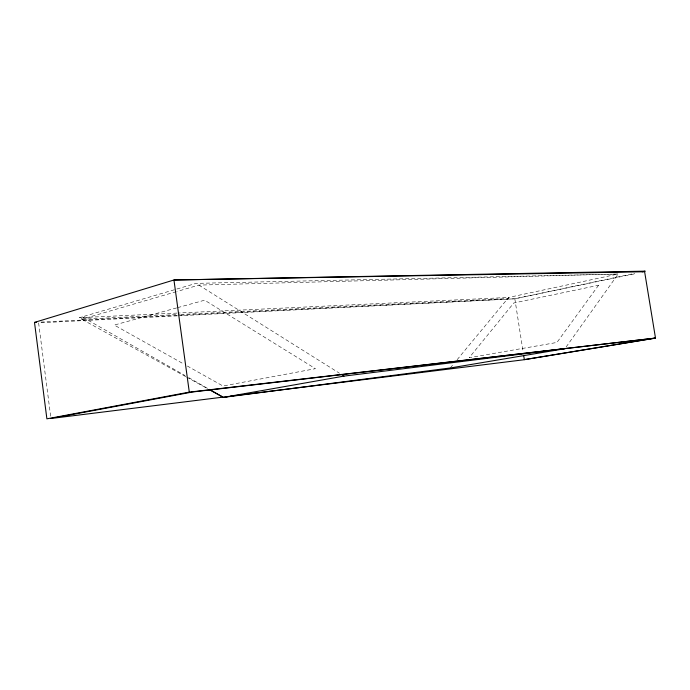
<?xml version="1.0" encoding="UTF-8"?>
<svg xmlns="http://www.w3.org/2000/svg" width="690" height="690" viewBox="0 0 690 690"><rect width="100%" height="100%" fill="white"/><g stroke="black" fill="none" stroke-linecap="round" stroke-linejoin="round"><path stroke-width="0.52" stroke-dasharray="3.45 2.59" d="M566.128 346.975L618.206 273.999L198.858 285.099L177.304 291.387M450.303 367.968L453.718 363.837M457.134 359.706L508.651 297.442L618.206 273.999M185.869 376.688L81.782 319.246L83.292 317.512L185.084 375.558M81.575 317.659L81.782 319.246L176.278 291.68M176.606 307.921L114.264 325.068L183.626 363.94M177.641 307.637L204.654 300.202L315.442 368.676L222.991 386.012L187.37 366.045M178.356 315.796L514.826 298.787L634.8 273.361M180.642 315.227L514.826 298.787L636.18 273.516M177.287 315.848L38.614 322.86L50.655 416.381M81.782 319.246L179.667 314.485M180.737 314.433L508.815 298.485L508.651 297.442L178.055 313.044M40.952 322.092L179.564 315.278M176.976 313.096L79.367 317.702L196.098 283.366L617.912 274.059M186.8 377.206L207.431 388.591M188.819 377.689L207.5 388.332M198.858 285.099L339.48 373.238M82.291 316.839L83.292 317.512M514.826 298.787L523.184 352.262M598.566 285.272L556.951 342.447L469.209 357.679L513.8 302.988L598.566 285.272"/><path stroke-width="1.03" d="M189.293 392.118L173.949 279.993L644.624 271.757L655.5 338.083L189.293 392.118L46.886 418.839L34.5 322.411L173.949 279.993L645.193 271.161L642.166 271.8M209.363 389.402L223.379 397.388L450.303 367.968L564.886 348.717L344.043 376.102L223.379 397.388L209.312 389.626M223.008 397.13L50.922 418.502L192.639 391.98L655.5 338.083L524.426 359.697L230.451 396.172M655.5 338.083L524.331 359.602L523.675 355.41M225.113 396.836L228.356 396.474M34.5 322.411L36.648 322.308M341.3 374.385L344.043 376.102"/></g></svg>
